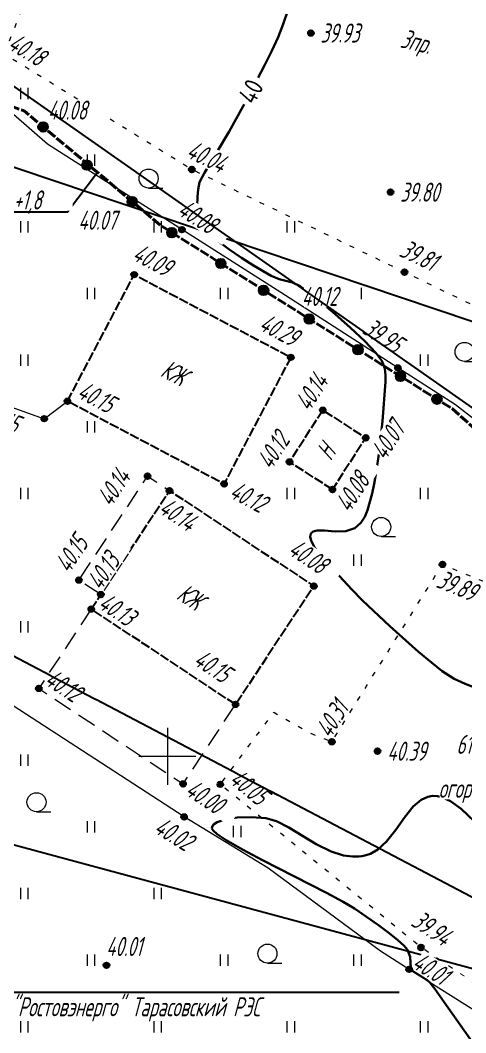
# Model space of a CAD drawing. Extents: x 2208637 to 2213412, y 575334 to 577367.
# Drawn here: x 2211142.3 to 2211165.7, y 576635.5 to 576688.6 of the extents above; entities that cross this region are included whole.
import ezdxf
from ezdxf.enums import TextEntityAlignment as Align

# ---------------------------------------------------------------- set-up
doc = ezdxf.new("R2010")
doc.units = 0
doc.header["$LTSCALE"] = 0.5
for name, pattern in [('2000_13', [1, 1, 0]), ('2000_16', [1, 1, 0]), ('2000_366_2', [1.5, 0.5, -1]), ('2000_49_1_2', [3, 2, -1]), ('500_121_1_2', [1, 1, 0]), ('500_49_2', [3, 2, -1])]:
    doc.linetypes.add(name, pattern=pattern)
doc.layers.get('0').update_dxf_attribs({"lineweight": 25})
for name, color, linetype, lineweight in [('ИИ_ГАЗОПРОВОДЫ', 150, 'Continuous', 25), ('ИИ_ГОРИЗОНТАЛИ_УТОЛЩ', 32, 'Continuous', 30), ('ИИ_ГРАНИЦЫ_ЗЕМЛЕПОЛЬЗОВАТЕЛЕЙ', 7, 'Continuous', 25), ('ИИ_КООРДИНАТНАЯ_СЕТКА', 3, 'Continuous', 25), ('ИИ_ЛЭП_НН', 7, 'Continuous', 25), ('ИИ_ОГРАДЫ', 7, 'Continuous', 25), ('ИИ_ОТМЕТКИ', 7, 'Continuous', 25), ('ИИ_СООРУЖЕНИЯ', 7, 'Continuous', 25), ('ИИ_ТРАССЫ_КЛС', 5, 'Continuous', 40), ('ИИ_УГОДЬЯ', 7, 'Continuous', 25)]:
    doc.layers.add(name, color=color, linetype=linetype, lineweight=lineweight)
doc.styles.add('D431', font='', dxfattribs={"height": 1})
doc.styles.add('GOST 2.304', font='cs_gost2304.shx', dxfattribs={"width": 0.8, "oblique": 15})
doc.styles.add('VNIPISIMPLEXCUR', font='simplex.shx', dxfattribs={"width": 0.8, "oblique": 15})
doc.styles.get('D431').set_extended_font_data('D431', italic=True)
doc.linetypes.add('2000_417_2', pattern='A,0,[3,Topography.shx,S=1,R=0,X=0,Y=0],-1.5', length=1.5)
doc.linetypes.add('2000_475_1', pattern='A,3,[1,Topography.shx,S=0.5,R=90,X=0,Y=0],0', length=3)
doc.linetypes.add('2000_485_1', pattern='A,34.5,[1,Topography.shx,S=1.5,R=120,X=0.5,Y=-0.87],-0.01,[1,Topography.shx,S=1.5,R=0,X=-0.25,Y=0.43],0,[3,Topography.shx,S=1,R=0,X=0.5,Y=0],-0.01,[1,Topography.shx,S=1.5,R=60,X=0.5,Y=-0.87],-1,34.5', length=70.02)

# ---------------------------------------------------------------- blocks, each defined once
blk = doc.blocks.new('500_12')
at = {"color": 0, "linetype": 'Continuous', "lineweight": -2, "flags": 128}
for points in [[(0, 3), (0, -3)], [(-3, 0), (3, 0)]]:
    blk.add_lwpolyline(points, dxfattribs=at)
at = {"color": 7, "linetype": 'Continuous', "lineweight": -2, "style": 'D431'}
blk.add_attdef('Вертикальная_подпись', (-0.5, 0.5), '', height=2, rotation=90, dxfattribs=at)
blk.add_attdef('Горизонтальная_подпись', (0.5, 0.5), '', height=2, dxfattribs=at)
blk = doc.blocks.new('500_401')
at = {"color": 0, "linetype": 'Continuous', "lineweight": -2}
for points in [[(-0.4, 0), (-0.4, 1.2)], [(0.4, 0), (0.4, 1.2)]]:
    blk.add_lwpolyline(points, dxfattribs=at)
blk = doc.blocks.new('500_379')
at = {"color": 0, "linetype": 'Continuous', "lineweight": -2}
blk.add_lwpolyline([(0, -1), (1.5, -1)], dxfattribs=at)
blk.add_circle((0, 0), 1, dxfattribs=at)
blk = doc.blocks.new('500_330_1')
at = {"linetype": 'Continuous', "lineweight": -2}
h = blk.add_hatch(color=0, dxfattribs=at)
h.dxf.hatch_style = 1
edge = h.paths.add_edge_path()
edge.add_arc((0, 0), 0.3, 0, 360)
at = {"color": 0, "linetype": 'Continuous', "lineweight": -2}
blk.add_circle((0, 0), 0.3, dxfattribs=at)
at = {"color": 0, "linetype": 'Continuous', "lineweight": -2, "style": 'GOST 2.304', "flags": 1}
for tag, p in [('Номер', (-1, -1)), ('Номер_рабочей_станции', (-1, -3.5))]:
    blk.add_attdef(tag, text='', height=2, dxfattribs=at).set_placement(p, align=Align.RIGHT)
at = {"color": 0, "linetype": 'Continuous', "lineweight": -2, "style": 'GOST 2.304'}
blk.add_attdef('Высота', (1, -1), '', height=2, dxfattribs=at)
at = {"color": 0, "linetype": 'Continuous', "lineweight": -2, "style": 'GOST 2.304', "flags": 1}
blk.add_attdef('Код', (0, -3.5), '', height=2, dxfattribs=at)
blk = doc.blocks.new('PDAACC8AA5F1D4CC7965AC19A064200')
at = {"color": 0, "linetype": '2000_485_1', "lineweight": -2, "flags": 128}
blk.add_lwpolyline([(2211141.47, 576685.5), (2211195.77, 576647.44), (2211184.63, 576632.8), (2211128.25, 576662.43), (2211132.55, 576668.69), (2211135.79, 576667.1), (2211138.69, 576671.18), (2211135.31, 576673.04)], close=True, dxfattribs=at)
at = {"color": 0, "lineweight": -2, "flags": 1}
for tag in ['Адрес (местоположение) участка', 'Дата постановки на учет', 'Тип объекта', 'Статус записи о ЗУ по справочнику', 'Кадастровый номер, обозначение, учетный номер объекта', 'Кадастровый номер квартала', 'Вид разрешенного использования по классификатору', 'Площадь, кв.м', 'Категория земель', 'Вид использования по документу', 'Кадастровая стоимость']:
    blk.add_attdef(tag, (0, 0), '', height=0.2, dxfattribs=at)
blk = doc.blocks.new('*U56')
at = {"color": 7, "true_color": 0xffffff}
blk.add_wipeout([(-1.52, 1.1), (1.62, 1.1), (1.62, -1.1), (-1.52, -1.1)], dxfattribs=at)
at = {"color": 0, "linetype": 'Continuous', "lineweight": -2, "style": 'GOST 2.304'}
blk.add_attdef('Высота', text='', height=2, dxfattribs=at).set_placement((0, 0), align=Align.MIDDLE_CENTER)
blk = doc.blocks.new('500_107_1_1')
at = {"linetype": 'Continuous', "lineweight": -2}
h = blk.add_hatch(color=0, dxfattribs=at)
h.dxf.hatch_style = 1
edge = h.paths.add_edge_path()
edge.add_arc((0, 0), 0.5, 0, 360)
at = {"color": 0, "linetype": 'Continuous', "lineweight": -2}
blk.add_circle((0, 0), 0.5, dxfattribs=at)
at = {"color": 0, "linetype": 'Continuous', "lineweight": -2, "style": 'VNIPISIMPLEXCUR', "oblique": 15, "width": 0.8}
for tag, p in [('Номер', (1, -0.5)), ('Тип', (1, -3)), ('Высота', (1, -5.5)), ('Пояснительная_надпись', (1, -8))]:
    blk.add_attdef(tag, p, '', height=2, dxfattribs=at)

msp = doc.modelspace()

# ---------------------------------------------------------------- linework, layer by layer
at = {"layer": 'ИИ_ГАЗОПРОВОДЫ', "color": 7, "linetype": '500_121_1_2', "lineweight": 40, "flags": 128}
msp.add_lwpolyline([(2211088.788, 576703.529), (2211142.478, 576683.886), (2211149.678, 576677.847), (2211164.965, 576668.244), (2211179.653, 576655.199)], dxfattribs=at)
at = {"layer": 'ИИ_ГАЗОПРОВОДЫ', "color": 7, "flags": 128}
msp.add_lwpolyline([(2211146.329, 576680.656), (2211144.755, 576678.566), (2211139.451, 576678.566)], dxfattribs=at)
at = {"layer": 'ИИ_ГОРИЗОНТАЛИ_УТОЛЩ', "elevation": 40, "flags": 128}
for points in [[(2211156.35, 576689.21), (2211156.09, 576688.445), (2211155.813, 576687.762), (2211155.485, 576687.039), (2211155.122, 576686.295), (2211153.983, 576684.136), (2211153.252, 576682.807), (2211151.951, 576680.626), (2211151.697, 576680.148), (2211151.622, 576679.758), (2211151.58, 576679.367), (2211151.573, 576678.878), (2211151.638, 576678.357), (2211151.818, 576677.87), (2211152.117, 576677.506), (2211152.61, 576677.079), (2211153.225, 576676.623), (2211153.888, 576676.174), (2211154.528, 576675.769), (2211155.451, 576675.23), (2211155.869, 576675.054), (2211156.57, 576674.871), (2211156.974, 576674.678), (2211157.384, 576674.384), (2211158.029, 576673.869), (2211158.808, 576673.212), (2211159.622, 576672.494), (2211160.37, 576671.793), (2211160.951, 576671.19), (2211161.266, 576670.765), (2211161.414, 576670.367), (2211161.464, 576670.015), (2211161.453, 576669.667), (2211161.29, 576667.596), (2211161.099, 576665.862), (2211160.984, 576665.018), (2211160.866, 576664.302), (2211160.751, 576663.8), (2211160.506, 576662.921), (2211160.367, 576662.57), (2211160.159, 576662.259), (2211159.839, 576661.974), (2211159.37, 576661.812), (2211158.808, 576661.81), (2211158.25, 576661.859), (2211157.871, 576661.863), (2211157.659, 576661.807), (2211157.564, 576661.73), (2211157.515, 576661.626), (2211157.504, 576661.516), (2211157.545, 576661.328), (2211157.69, 576661.041), (2211157.987, 576660.633), (2211158.376, 576660.182), (2211159.684, 576658.754), (2211160.255, 576658.181), (2211161.68, 576656.833), (2211163.189, 576655.487), (2211163.866, 576654.917), (2211164.434, 576654.469), (2211165.066, 576654.066), (2211165.643, 576653.798), (2211166.177, 576653.588)], [(2211166.129, 576646.579), (2211165.422, 576647.246), (2211164.861, 576647.647), (2211164.454, 576647.84), (2211164.194, 576647.906), (2211163.93, 576647.916), (2211163.67, 576647.871), (2211163.32, 576647.714), (2211162.909, 576647.369), (2211162.449, 576646.791), (2211162, 576646.143), (2211161.512, 576645.521), (2211161.059, 576645.11), (2211160.665, 576644.885), (2211160.371, 576644.787), (2211160.213, 576644.755), (2211160.052, 576644.736), (2211159.728, 576644.732), (2211159.243, 576644.8), (2211158.603, 576645.003), (2211157.822, 576645.383), (2211156.374, 576646.258), (2211155.734, 576646.595), (2211155.168, 576646.76), (2211154.413, 576646.802), (2211153.668, 576646.78), (2211153.019, 576646.684), (2211152.623, 576646.549), (2211152.427, 576646.412), (2211152.353, 576646.302), (2211152.34, 576646.203), (2211152.4, 576646.108), (2211152.614, 576645.92), (2211153.097, 576645.598), (2211153.951, 576645.106), (2211154.997, 576644.549), (2211158.349, 576642.835), (2211159.227, 576642.368), (2211159.83, 576642.011), (2211161.089, 576641.135), (2211161.641, 576640.723), (2211162.1, 576640.355), (2211162.436, 576640.055), (2211162.619, 576639.843), (2211162.744, 576639.47), (2211162.783, 576638.882), (2211163.138, 576638.649), (2211163.462, 576638.409), (2211163.781, 576638.128), (2211164.046, 576637.788), (2211164.544, 576637.094), (2211166.853, 576633.825)]]:
    msp.add_lwpolyline(points, dxfattribs=at)
at = {"layer": 'ИИ_ЛЭП_НН', "flags": 128}
msp.add_lwpolyline([(2211121.223, 576651.432), (2211129.831, 576637.621), (2211162.18, 576637.621)], dxfattribs=at)
at = {"layer": 'ИИ_ОГРАДЫ', "linetype": '2000_475_1', "lineweight": 20, "flags": 128}
for points in [[(2211138.52, 576685.54), (2211136.835, 576681.421), (2211135.95, 576678.85), (2211134.95, 576676.407), (2211134.03, 576674.312), (2211133.22, 576671.93), (2211135.217, 576671.195), (2211137.582, 576669.861), (2211143.534, 576667.726), (2211144.752, 576668.643)], [(2211178.072, 576658.428), (2211173.27, 576662.117), (2211165.127, 576668.448), (2211162.108, 576670.393), (2211155.968, 576674.348), (2211150.767, 576677.649), (2211146.799, 576680.168), (2211143.714, 576682.143), (2211141.919, 576683.7), (2211138.52, 576685.54)], [(2211168.27, 576635.303), (2211162.698, 576638.814), (2211161.188, 576639.766), (2211155.295, 576644.119), (2211150.881, 576646.82), (2211128.868, 576661.1)]]:
    msp.add_lwpolyline(points, dxfattribs=at)
at = {"layer": 'ИИ_СООРУЖЕНИЯ', "linetype": '2000_16', "flags": 128}
for points in [[(2211144.752, 576668.643), (2211148.258, 576675.287), (2211156.484, 576670.946), (2211152.978, 576664.302)], [(2211158.669, 576664.007), (2211156.415, 576665.457), (2211158.162, 576668.171), (2211160.416, 576666.72)]]:
    msp.add_lwpolyline(points, close=True, dxfattribs=at)
at = {"layer": 'ИИ_СООРУЖЕНИЯ', "color": 7, "linetype": '500_49_2', "lineweight": 20, "flags": 128}
msp.add_lwpolyline([(2211146.507, 576658.488), (2211145.355, 576659.25), (2211148.961, 576664.707), (2211150.114, 576663.945)], dxfattribs=at)
at = {"layer": 'ИИ_СООРУЖЕНИЯ', "linetype": '2000_13', "flags": 128}
msp.add_lwpolyline([(2211146.006, 576657.729), (2211146.507, 576658.488), (2211150.114, 576663.945), (2211157.692, 576658.937), (2211153.583, 576652.721)], close=True, dxfattribs=at)
at = {"layer": 'ИИ_СООРУЖЕНИЯ', "color": 7, "linetype": '2000_49_1_2', "lineweight": 20, "flags": 128}
msp.add_lwpolyline([(2211146.006, 576657.729), (2211143.251, 576653.562), (2211150.829, 576648.553), (2211153.583, 576652.721)], dxfattribs=at)
at = {"layer": 'ИИ_ТРАССЫ_КЛС', "lineweight": 25, "flags": 128}
for points in [[(2211133.094, 576683.909), (2211195.159, 576663.034), (2211203.578, 576663.034)], [(2211122.54, 576650.585), (2211202.231, 576629.094), (2211212.207, 576629.094)]]:
    msp.add_lwpolyline(points, dxfattribs=at)
at = {"layer": 'ИИ_УГОДЬЯ', "linetype": '2000_366_2', "lineweight": 20, "flags": 128}
msp.add_lwpolyline([(2211141.424, 576686.871), (2211144.867, 576695.33), (2211154.638, 576707.694), (2211161.105, 576701.698), (2211167.572, 576695.702), (2211174.97, 576690.775), (2211182.368, 576685.848), (2211179.482, 576679.507), (2211178.455, 576677.845), (2211173.62, 576670.025), (2211162.453, 576675.417), (2211151.287, 576680.808)], close=True, dxfattribs=at)
msp.add_lwpolyline([(2211168.708, 576636.358), (2211163.319, 576639.962), (2211152.781, 576648.527), (2211155.595, 576652.313), (2211157.49, 576651.223), (2211158.638, 576650.764), (2211164.442, 576660.074), (2211168.634, 576658.353), (2211173.372, 576655.226), (2211175.863, 576653.582)], dxfattribs=at)

# ---------------------------------------------------------------- block references
at = {"layer": 'ИИ_ГАЗОПРОВОДЫ', "color": 7, "xscale": 0.4999999999999999, "yscale": 0.4999999999999999, "zscale": 0.4999999999999999}
for p in [(2211143.473, 576683.041, 40.076), (2211145.78, 576681.041, 40.061), (2211148.151, 576679.118, 40.067), (2211150.234, 576677.492, 40.08), (2211152.808, 576675.875, 40.105), (2211155.056, 576674.463, 40.087), (2211157.45, 576672.959, 40.115), (2211160.011, 576671.35, 40.073), (2211162.242, 576669.949, 39.946), (2211164.157, 576668.746, 39.922)]:
    msp.add_blockref('500_107_1_1', p, dxfattribs=at)
at = {"layer": 'ИИ_КООРДИНАТНАЯ_СЕТКА', "color": 3, "lineweight": 20, "xscale": 0.5, "yscale": 0.5, "zscale": 0.5}
msp.add_blockref('500_12', (2211150, 576650), dxfattribs=at)
at = {"layer": 'ИИ_УГОДЬЯ', "lineweight": 20, "xscale": 0.5, "yscale": 0.5, "zscale": 0.5}
for name, p in [('500_401', (2211142.5, 576684.5)), ('500_401', (2211146, 576681)), ('500_379', (2211149.016, 576680.333)), ('500_401', (2211142.5, 576677.5)), ('500_401', (2211149.5, 576677.5)), ('500_401', (2211156.5, 576677.5)), ('500_401', (2211146, 576674)), ('500_401', (2211153, 576674)), ('500_401', (2211160, 576674)), ('500_379', (2211165.61, 576671.233)), ('500_401', (2211142.5, 576670.5)), ('500_401', (2211163.5, 576670.5)), ('500_401', (2211146, 576667)), ('500_401', (2211142.5, 576663.5)), ('500_401', (2211156.5, 576663.5)), ('500_401', (2211163.5, 576663.5)), ('500_379', (2211161.229, 576662.039)), ('500_401', (2211160, 576660)), ('500_401', (2211142.5, 576656.5)), ('500_401', (2211142.5, 576649.5)), ('500_379', (2211143.129, 576647.59)), ('500_401', (2211146, 576646)), ('500_401', (2211153.679, 576645.753)), ('500_401', (2211142.5, 576642.5)), ('500_401', (2211149.5, 576642.5)), ('500_379', (2211155.257, 576639.64)), ('500_401', (2211146, 576639)), ('500_401', (2211153, 576639)), ('500_401', (2211160, 576639)), ('500_401', (2211142.5, 576635.5)), ('500_401', (2211149.5, 576635.5)), ('500_401', (2211156.5, 576635.5)), ('500_401', (2211163.5, 576635.5))]:
    msp.add_blockref(name, p, dxfattribs=at)

# ---------------------------------------------------------------- next in the draw order: wipeouts: each hides what was drawn before it
at = {"lineweight": 0}
for points, layer in [([(2211139.465, 576678.639), (2211145.025, 576678.639), (2211145.025, 576679.779), (2211139.465, 576679.779)], 'ИИ_ГАЗОПРОВОДЫ'), ([(2211154.564, 576684.017), (2211155.224, 576685.268), (2211154.216, 576685.8), (2211153.556, 576684.549)], 'ИИ_ГОРИЗОНТАЛИ_УТОЛЩ'), ([(2211165.227, 576650.057), (2211173.235, 576650.057), (2211173.235, 576651.254), (2211165.227, 576651.254)], 'ИИ_ГРАНИЦЫ_ЗЕМЛЕПОЛЬЗОВАТЕЛЕЙ'), ([(2211162.212, 576687.151), (2211164.092, 576686.704), (2211164.357, 576687.813), (2211162.476, 576688.26)], 'ИИ_ЛЭП_НН'), ([(2211129.621, 576636.278), (2211162.249, 576636.278), (2211162.249, 576637.47), (2211129.621, 576637.47)], 'ИИ_ЛЭП_НН'), ([(2211158.09, 576687.402), (2211160.898, 576687.402), (2211160.898, 576688.542), (2211158.09, 576688.542)], 'ИИ_ОТМЕТКИ'), ([(2211141.615, 576687.064), (2211143.848, 576685.692), (2211144.445, 576686.663), (2211142.212, 576688.035)], 'ИИ_ОТМЕТКИ'), ([(2211143.842, 576683.356), (2211146.643, 576683.356), (2211146.643, 576684.496), (2211143.842, 576684.496)], 'ИИ_ОТМЕТКИ'), ([(2211151.001, 576681.367), (2211153.396, 576680.21), (2211153.892, 576681.237), (2211151.497, 576682.393)], 'ИИ_ОТМЕТКИ'), ([(2211162.271, 576679.049), (2211165.079, 576679.049), (2211165.079, 576680.189), (2211162.271, 576680.189)], 'ИИ_ОТМЕТКИ'), ([(2211145.436, 576677.574), (2211148.257, 576677.574), (2211148.257, 576678.714), (2211145.436, 576678.714)], 'ИИ_ОТМЕТКИ'), ([(2211162.132, 576676.198), (2211164.517, 576675.046), (2211165.012, 576676.073), (2211162.628, 576677.224)], 'ИИ_ОТМЕТКИ'), ([(2211148.16, 576675.981), (2211150.638, 576674.674), (2211151.17, 576675.682), (2211148.692, 576676.989)], 'ИИ_ОТМЕТКИ'), ([(2211157.173, 576673.577), (2211159.818, 576673.577), (2211159.818, 576674.794), (2211157.173, 576674.794)], 'ИИ_ОТМЕТКИ'), ([(2211160.192, 576672.152), (2211162.552, 576670.632), (2211163.17, 576671.59), (2211160.809, 576673.111)], 'ИИ_ОТМЕТКИ'), ([(2211145.258, 576668.751), (2211147.576, 576667.528), (2211148.108, 576668.536), (2211145.79, 576669.76)], 'ИИ_ОТМЕТКИ'), ([(2211140.279, 576667.463), (2211142.746, 576666.578), (2211143.131, 576667.651), (2211140.664, 576668.536)], 'ИИ_ОТМЕТКИ'), ([(2211161.572, 576665.546), (2211163.099, 576667.918), (2211162.14, 576668.535), (2211160.613, 576666.163)], 'ИИ_ОТМЕТКИ'), ([(2211155.582, 576665.054), (2211157.014, 576667.277), (2211155.99, 576667.936), (2211154.558, 576665.713)], 'ИИ_ОТМЕТКИ'), ([(2211147.177, 576663.1), (2211148.544, 576665.169), (2211147.593, 576665.797), (2211146.226, 576663.729)], 'ИИ_ОТМЕТКИ'), ([(2211153.257, 576663.51), (2211155.596, 576662.276), (2211156.164, 576663.352), (2211153.826, 576664.587)], 'ИИ_ОТМЕТКИ'), ([(2211149.531, 576662.7), (2211151.6, 576661.333), (2211152.228, 576662.284), (2211150.159, 576663.651)], 'ИИ_ОТМЕТКИ'), ([(2211146.643, 576658.71), (2211148.089, 576660.897), (2211147.137, 576661.526), (2211145.692, 576659.339)], 'ИИ_ОТМЕТКИ'), ([(2211156.332, 576660.527), (2211158.669, 576658.983), (2211159.297, 576659.934), (2211156.961, 576661.478)], 'ИИ_ОТМЕТКИ'), ([(2211164.077, 576658.816), (2211166.675, 576657.75), (2211167.108, 576658.805), (2211164.51, 576659.871)], 'ИИ_ОТМЕТКИ'), ([(2211151.36, 576654.733), (2211153.547, 576653.287), (2211154.176, 576654.239), (2211151.989, 576655.684)], 'ИИ_ОТМЕТКИ'), ([(2211143.541, 576653.701), (2211145.747, 576652.243), (2211146.419, 576653.259), (2211144.213, 576654.717)], 'ИИ_ОТМЕТКИ'), ([(2211158.683, 576650.955), (2211160.08, 576653.196), (2211159.112, 576653.799), (2211157.715, 576651.558)], 'ИИ_ОТМЕТКИ'), ([(2211161.657, 576649.7), (2211164.458, 576649.7), (2211164.458, 576650.84), (2211161.657, 576650.84)], 'ИИ_ОТМЕТКИ'), ([(2211150.924, 576647.902), (2211153.26, 576646.358), (2211153.889, 576647.309), (2211151.552, 576648.853)], 'ИИ_ОТМЕТКИ'), ([(2211162.739, 576641.063), (2211164.956, 576639.581), (2211165.59, 576640.528), (2211163.373, 576642.011)], 'ИИ_ОТМЕТКИ'), ([(2211146.9, 576639.447), (2211149.541, 576639.447), (2211149.541, 576640.587), (2211146.9, 576640.587)], 'ИИ_ОТМЕТКИ'), ([(2211149.589, 576669.903), (2211151.082, 576669.115), (2211151.614, 576670.123), (2211150.121, 576670.911)], 'ИИ_СООРУЖЕНИЯ'), ([(2211158.672, 576665.473), (2211159.131, 576666.186), (2211158.173, 576666.803), (2211157.714, 576666.09)], 'ИИ_СООРУЖЕНИЯ'), ([(2211150.423, 576658.216), (2211151.831, 576657.285), (2211152.46, 576658.236), (2211151.051, 576659.167)], 'ИИ_СООРУЖЕНИЯ'), ([(2211164.296, 576647.749), (2211167.977, 576647.749), (2211167.977, 576648.92), (2211164.296, 576648.92)], 'ИИ_УГОДЬЯ')]:
    msp.add_wipeout(points, dxfattribs=at).dxf.layer = layer

# ---------------------------------------------------------------- next in the draw order: block references
at = {"layer": 'ИИ_ОТМЕТКИ'}
ref = msp.add_blockref('500_330_1', (2211157.54, 576687.972, 39.929), dxfattribs=dict(at, xscale=0.5, yscale=0.5, zscale=0.5))
ref.add_attrib('Высота', '39.93', (2211158.04, 576687.472, -26.619), dxfattribs={"layer": '0', "color": 0, "linetype": 'Continuous', "lineweight": -2, "height": 1, "style": 'GOST 2.304', "oblique": 15, "width": 0.8})
ref = msp.add_blockref('500_330_1', (2211141.424, 576686.871, 40.178), dxfattribs=dict(at, xscale=0.5, yscale=0.5, zscale=0.5, rotation=328.4213862183421))
ref.add_attrib('Высота', '40.18', (2211141.552, 576687.185), dxfattribs={"layer": '0', "color": 0, "linetype": 'Continuous', "lineweight": -2, "height": 1, "rotation": 328.4214, "style": 'GOST 2.304', "oblique": 15, "width": 0.8})
ref = msp.add_blockref('500_330_1', (2211143.473, 576683.041, 40.076), dxfattribs=dict(at, xscale=0.5, yscale=0.5, zscale=0.5))
ref.add_attrib('Высота', '40.08', (2211143.725, 576683.426), dxfattribs={"layer": '0', "color": 0, "linetype": 'Continuous', "lineweight": -2, "height": 1, "style": 'GOST 2.304', "oblique": 15, "width": 0.8})
ref = msp.add_blockref('500_330_1', (2211151.287, 576680.808, 40.043), dxfattribs=dict(at, xscale=0.5, yscale=0.5, zscale=0.5, rotation=334.2261582919085))
ref.add_attrib('Высота', '40.04', (2211150.926, 576681.481), dxfattribs={"layer": '0', "color": 0, "linetype": 'Continuous', "lineweight": -2, "height": 1, "rotation": 334.2262, "style": 'GOST 2.304', "oblique": 15, "width": 0.8})
ref = msp.add_blockref('500_330_1', (2211161.721, 576679.619, 39.804), dxfattribs=dict(at, xscale=0.5, yscale=0.5, zscale=0.5))
ref.add_attrib('Высота', '39.80', (2211162.221, 576679.119, -26.536), dxfattribs={"layer": '0', "color": 0, "linetype": 'Continuous', "lineweight": -2, "height": 1, "style": 'GOST 2.304', "oblique": 15, "width": 0.8})
ref = msp.add_blockref('500_330_1', (2211148.151, 576679.118, 40.067), dxfattribs=dict(at, xscale=0.5, yscale=0.5, zscale=0.5))
ref.add_attrib('Высота', '40.07', (2211145.319, 576677.644), dxfattribs={"layer": '0', "color": 0, "linetype": 'Continuous', "lineweight": -2, "height": 1, "style": 'GOST 2.304', "oblique": 15, "width": 0.8})
ref = msp.add_blockref('500_330_1', (2211162.453, 576675.417, 39.809), dxfattribs=dict(at, xscale=0.5, yscale=0.5, zscale=0.5, rotation=334.2261582919085))
ref.add_attrib('Высота', '39.81', (2211162.118, 576676.283), dxfattribs={"layer": '0', "color": 0, "linetype": 'Continuous', "lineweight": -2, "height": 1, "rotation": 334.2262, "style": 'GOST 2.304', "oblique": 15, "width": 0.8})
ref = msp.add_blockref('500_330_1', (2211162.108, 576670.393, 39.949), dxfattribs=dict(at, xscale=0.5, yscale=0.5, zscale=0.5, rotation=327.2114257528598))
ref.add_attrib('Высота', '39.95', (2211160.188, 576672.238), dxfattribs={"layer": '0', "color": 0, "linetype": 'Continuous', "lineweight": -2, "height": 1, "rotation": 327.2114, "style": 'GOST 2.304', "oblique": 15, "width": 0.8})
ref = msp.add_blockref('500_330_1', (2211144.752, 576668.643, 40.146), dxfattribs=dict(at, xscale=0.5, yscale=0.5, zscale=0.5, rotation=332.179719233168))
ref.add_attrib('Высота', '40.15', (2211145.188, 576668.868), dxfattribs={"layer": '0', "color": 0, "linetype": 'Continuous', "lineweight": -2, "height": 1, "rotation": 332.1797, "style": 'GOST 2.304', "oblique": 15, "width": 0.8})
ref = msp.add_blockref('500_330_1', (2211143.534, 576667.726, 40.146), dxfattribs=dict(at, xscale=0.5, yscale=0.5, zscale=0.5, rotation=340.266715138185))
ref.add_attrib('Высота', '40.15', (2211140.192, 576667.568), dxfattribs={"layer": '0', "color": 0, "linetype": 'Continuous', "lineweight": -2, "height": 1, "rotation": 340.2667, "style": 'GOST 2.304', "oblique": 15, "width": 0.8})
ref = msp.add_blockref('500_330_1', (2211156.415, 576665.457, 40.117), dxfattribs=dict(at, xscale=0.5, yscale=0.5, zscale=0.5, rotation=57.22607165756488))
ref.add_attrib('Высота', '40.12', (2211155.46, 576664.993), dxfattribs={"layer": '0', "color": 0, "linetype": 'Continuous', "lineweight": -2, "height": 1, "rotation": 57.2261, "style": 'GOST 2.304', "oblique": 15, "width": 0.8})
ref = msp.add_blockref('500_330_1', (2211148.961, 576664.707, 40.139), dxfattribs=dict(at, xscale=0.5, yscale=0.5, zscale=0.5, rotation=56.53899268277416))
ref.add_attrib('Высота', '40.14', (2211147.054, 576663.041), dxfattribs={"layer": '0', "color": 0, "linetype": 'Continuous', "lineweight": -2, "height": 1, "rotation": 56.539, "style": 'GOST 2.304', "oblique": 15, "width": 0.8})
ref = msp.add_blockref('500_330_1', (2211152.978, 576664.302, 40.123), dxfattribs=dict(at, xscale=0.5, yscale=0.5, zscale=0.5, rotation=332.179719233168))
ref.add_attrib('Высота', '40.12', (2211153.187, 576663.626, -26.749), dxfattribs={"layer": '0', "color": 0, "linetype": 'Continuous', "lineweight": -2, "height": 1, "rotation": 332.1797, "style": 'GOST 2.304', "oblique": 15, "width": 0.8})
ref = msp.add_blockref('500_330_1', (2211150.114, 576663.945, 40.136), dxfattribs=dict(at, xscale=0.4999999999999998, yscale=0.4999999999999998, zscale=0.4999999999999998, rotation=326.5389926945687))
ref.add_attrib('Высота', '40.14', (2211149.472, 576662.823), dxfattribs={"layer": '0', "color": 0, "linetype": 'Continuous', "lineweight": -2, "height": 1, "rotation": 326.539, "style": 'GOST 2.304', "oblique": 15, "width": 0.8})
ref = msp.add_blockref('500_330_1', (2211157.692, 576658.937, 40.08), dxfattribs=dict(at, xscale=0.4999999999999998, yscale=0.4999999999999998, zscale=0.4999999999999998, rotation=326.5389926945687))
ref.add_attrib('Высота', '40.08', (2211156.273, 576660.65), dxfattribs={"layer": '0', "color": 0, "linetype": 'Continuous', "lineweight": -2, "height": 1, "rotation": 326.539, "style": 'GOST 2.304', "oblique": 15, "width": 0.8})
ref = msp.add_blockref('500_330_1', (2211164.442, 576660.074, 39.895), dxfattribs=dict(at, xscale=0.5, yscale=0.5, zscale=0.5, rotation=337.679314974385))
ref.add_attrib('Высота', '39.89', (2211164.057, 576658.9), dxfattribs={"layer": '0', "color": 0, "linetype": 'Continuous', "lineweight": -2, "height": 1, "rotation": 337.6793, "style": 'GOST 2.304', "oblique": 15, "width": 0.8})
ref = msp.add_blockref('500_330_1', (2211153.583, 576652.721, 40.146), dxfattribs=dict(at, xscale=0.4999999999999998, yscale=0.4999999999999998, zscale=0.4999999999999998, rotation=326.5389926945687))
ref.add_attrib('Высота', '40.15', (2211151.301, 576654.856), dxfattribs={"layer": '0', "color": 0, "linetype": 'Continuous', "lineweight": -2, "height": 1, "rotation": 326.539, "style": 'GOST 2.304', "oblique": 15, "width": 0.8})
ref = msp.add_blockref('500_330_1', (2211143.251, 576653.562, 40.124), dxfattribs=dict(at, xscale=0.4999999999999998, yscale=0.4999999999999998, zscale=0.4999999999999998, rotation=326.5389926972375))
ref.add_attrib('Высота', '40.12', (2211143.482, 576653.824), dxfattribs={"layer": '0', "color": 0, "linetype": 'Continuous', "lineweight": -2, "height": 1, "rotation": 326.539, "style": 'GOST 2.304', "oblique": 15, "width": 0.8})
ref = msp.add_blockref('500_330_1', (2211158.638, 576650.764, 40.309), dxfattribs=dict(at, xscale=0.5, yscale=0.5, zscale=0.5, rotation=58.06004329826749))
ref.add_attrib('Высота', '40.31', (2211158.561, 576650.893, 40.309), dxfattribs={"layer": '0', "color": 0, "linetype": 'Continuous', "lineweight": -2, "height": 1, "rotation": 58.06, "style": 'GOST 2.304', "oblique": 15, "width": 0.8})
ref = msp.add_blockref('500_330_1', (2211161.04, 576650.27, 40.39), dxfattribs=dict(at, xscale=0.5, yscale=0.5, zscale=0.5))
ref.add_attrib('Высота', '40.39', (2211161.54, 576649.77, 40.39), dxfattribs={"layer": '0', "color": 0, "linetype": 'Continuous', "lineweight": -2, "height": 1, "style": 'GOST 2.304', "oblique": 15, "width": 0.8})
ref = msp.add_blockref('500_330_1', (2211146.805, 576639.027, 40.013), dxfattribs=dict(at, xscale=0.5, yscale=0.5, zscale=0.5))
ref.add_attrib('Высота', '40.01', (2211146.783, 576639.517), dxfattribs={"layer": '0', "color": 0, "linetype": 'Continuous', "lineweight": -2, "height": 1, "style": 'GOST 2.304', "oblique": 15, "width": 0.8})

# ---------------------------------------------------------------- next in the draw order: texts
at = {"layer": 'ИИ_ГАЗОПРОВОДЫ', "color": 7, "style": 'GOST 2.304', "oblique": 15, "width": 0.8}
msp.add_text('ст.40, +1,8', height=1, dxfattribs=at).set_placement((2211139.407, 576678.709))
at = {"layer": 'ИИ_ЛЭП_НН', "ltscale": 0.5, "style": 'GOST 2.304', "oblique": 15, "width": 0.8}
msp.add_text('3пр.', height=1, rotation=346.6051, dxfattribs=at).set_placement((2211162.179, 576687.231))
at = {"layer": 'ИИ_ЛЭП_НН', "color": 7, "style": 'GOST 2.304', "oblique": 15, "width": 0.8}
msp.add_text('Филиал ПАО "Россети Юг" - "Ростовэнерго" Тарасовский РЭС', height=1, dxfattribs=at).set_placement((2211129.491, 576636.348))
at = {"layer": 'ИИ_СООРУЖЕНИЯ', "ltscale": 0.5, "style": 'GOST 2.304', "oblique": 15, "width": 0.8}
for rotation, p in [(332.1797, (2211149.577, 576669.988, -88.25)), (326.539, (2211150.42, 576658.302, -88.25))]:
    msp.add_text('КЖ', height=1, rotation=rotation, dxfattribs=at).set_placement(p)
at = {"layer": 'ИИ_УГОДЬЯ', "linetype": '2000_417_2', "lineweight": 20, "ltscale": 0.5, "style": 'GOST 2.304', "oblique": 15, "width": 0.8}
msp.add_text('огород', height=1, dxfattribs=at).set_placement((2211164.246, 576647.819, -88.25))

# ---------------------------------------------------------------- next in the draw order: wipeouts: each hides what was drawn before it
at = {"lineweight": 0}
for points in [[(2211150.519, 576678.346), (2211152.884, 576676.845), (2211153.495, 576677.808), (2211151.13, 576679.309)], [(2211157.579, 576668.107), (2211158.921, 576670.192), (2211157.963, 576670.81), (2211156.62, 576668.724)], [(2211159.694, 576662.798), (2211161.21, 576665.153), (2211160.252, 576665.77), (2211158.736, 576663.415)], [(2211144.967, 576659.616), (2211146.412, 576661.803), (2211145.461, 576662.431), (2211144.016, 576660.245)], [(2211146.354, 576657.699), (2211148.541, 576656.254), (2211149.169, 576657.205), (2211146.983, 576658.65)], [(2211153.231, 576648.519), (2211155.405, 576646.753), (2211156.124, 576647.638), (2211153.95, 576649.404)], [(2211149.283, 576645.907), (2211151.692, 576644.433), (2211152.328, 576645.471), (2211149.919, 576646.945)], [(2211162.841, 576638.819), (2211165.075, 576637.411), (2211165.683, 576638.375), (2211163.448, 576639.784)]]:
    msp.add_wipeout(points, dxfattribs=at).dxf.layer = 'ИИ_ОТМЕТКИ'

# ---------------------------------------------------------------- next in the draw order: block references
at = {"layer": 'ИИ_ОТМЕТКИ'}
ref = msp.add_blockref('500_330_1', (2211150.767, 576677.649, 40.081), dxfattribs=dict(at, xscale=0.5, yscale=0.5, zscale=0.5, rotation=327.5950811247091))
ref.add_attrib('Высота', '40.08', (2211150.458, 576678.468), dxfattribs={"layer": '0', "color": 0, "linetype": 'Continuous', "lineweight": -2, "height": 1, "rotation": 327.5951, "style": 'GOST 2.304', "oblique": 15, "width": 0.8})
ref = msp.add_blockref('500_330_1', (2211148.258, 576675.287, 40.086), dxfattribs=dict(at, xscale=0.5, yscale=0.5, zscale=0.5, rotation=332.179719233168))
ref.add_attrib('Высота', '40.09', (2211148.09, 576676.098), dxfattribs={"layer": '0', "color": 0, "linetype": 'Continuous', "lineweight": -2, "height": 1, "rotation": 332.1797, "style": 'GOST 2.304', "oblique": 15, "width": 0.8})
ref = msp.add_blockref('500_330_1', (2211158.162, 576668.171, 40.142), dxfattribs=dict(at, xscale=0.5, yscale=0.5, zscale=0.5, rotation=57.22607165756488))
ref.add_attrib('Высота', '40.14', (2211157.456, 576668.047), dxfattribs={"layer": '0', "color": 0, "linetype": 'Continuous', "lineweight": -2, "height": 1, "rotation": 57.2261, "style": 'GOST 2.304', "oblique": 15, "width": 0.8})
ref = msp.add_blockref('500_330_1', (2211160.416, 576666.72, 40.069), dxfattribs=dict(at, xscale=0.5, yscale=0.5, zscale=0.5, rotation=57.22607165756488))
ref.add_attrib('Высота', '40.07', (2211161.449, 576665.486), dxfattribs={"layer": '0', "color": 0, "linetype": 'Continuous', "lineweight": -2, "height": 1, "rotation": 57.2261, "style": 'GOST 2.304', "oblique": 15, "width": 0.8})
ref = msp.add_blockref('500_330_1', (2211158.669, 576664.007, 40.084), dxfattribs=dict(at, xscale=0.5, yscale=0.5, zscale=0.5, rotation=57.22607165756488))
ref.add_attrib('Высота', '40.08', (2211159.572, 576662.737), dxfattribs={"layer": '0', "color": 0, "linetype": 'Continuous', "lineweight": -2, "height": 1, "rotation": 57.2261, "style": 'GOST 2.304', "oblique": 15, "width": 0.8})
ref = msp.add_blockref('500_330_1', (2211145.355, 576659.25, 40.148), dxfattribs=dict(at, xscale=0.5, yscale=0.5, zscale=0.5, rotation=56.53899268277416))
ref.add_attrib('Высота', '40.15', (2211144.844, 576659.557), dxfattribs={"layer": '0', "color": 0, "linetype": 'Continuous', "lineweight": -2, "height": 1, "rotation": 56.539, "style": 'GOST 2.304', "oblique": 15, "width": 0.8})
ref = msp.add_blockref('500_330_1', (2211146.507, 576658.488, 40.13), dxfattribs=dict(at, xscale=0.5, yscale=0.5, zscale=0.5, rotation=56.53899268777172))
ref.add_attrib('Высота', '40.13', (2211146.52, 576658.651), dxfattribs={"layer": '0', "color": 0, "linetype": 'Continuous', "lineweight": -2, "height": 1, "rotation": 56.539, "style": 'GOST 2.304', "oblique": 15, "width": 0.8})
ref = msp.add_blockref('500_330_1', (2211146.006, 576657.729, 40.129), dxfattribs=dict(at, xscale=0.4999999999999998, yscale=0.4999999999999998, zscale=0.4999999999999998, rotation=326.5389926945687))
ref.add_attrib('Высота', '40.13', (2211146.295, 576657.822), dxfattribs={"layer": '0', "color": 0, "linetype": 'Continuous', "lineweight": -2, "height": 1, "rotation": 326.539, "style": 'GOST 2.304', "oblique": 15, "width": 0.8})
ref = msp.add_blockref('500_330_1', (2211152.781, 576648.527, 40.055), dxfattribs=dict(at, xscale=0.5, yscale=0.5, zscale=0.5, rotation=320.9000312980331))
ref.add_attrib('Высота', '40.05', (2211153.185, 576648.647), dxfattribs={"layer": '0', "color": 0, "linetype": 'Continuous', "lineweight": -2, "height": 1, "rotation": 320.9, "style": 'GOST 2.304', "oblique": 15, "width": 0.8})
ref = msp.add_blockref('500_330_1', (2211150.829, 576648.553, 40.005), dxfattribs=dict(at, xscale=0.4999999999999998, yscale=0.4999999999999998, zscale=0.4999999999999998, rotation=326.5389926972375))
ref.add_attrib('Высота', '40.00', (2211150.865, 576648.025), dxfattribs={"layer": '0', "color": 0, "linetype": 'Continuous', "lineweight": -2, "height": 1, "rotation": 326.539, "style": 'GOST 2.304', "oblique": 15, "width": 0.8})
ref = msp.add_blockref('500_330_1', (2211150.881, 576646.82, 40.021), dxfattribs=dict(at, xscale=0.5, yscale=0.5, zscale=0.5, rotation=328.5274550317264))
ref.add_attrib('Высота', '40.02', (2211149.22, 576646.028), dxfattribs={"layer": '0', "color": 0, "linetype": 'Continuous', "lineweight": -2, "height": 1, "rotation": 328.5275, "style": 'GOST 2.304', "oblique": 15, "width": 0.8})
ref = msp.add_blockref('500_330_1', (2211163.319, 576639.962, 39.944), dxfattribs=dict(at, xscale=0.4999999999999998, yscale=0.4999999999999998, zscale=0.4999999999999998, rotation=326.2269683749611))
ref.add_attrib('Высота', '39.94', (2211162.737, 576641.149), dxfattribs={"layer": '0', "color": 0, "linetype": 'Continuous', "lineweight": -2, "height": 1, "rotation": 326.227, "style": 'GOST 2.304', "oblique": 15, "width": 0.8})
ref = msp.add_blockref('500_330_1', (2211162.698, 576638.814, 40.007), dxfattribs=dict(at, xscale=0.4999999999999998, yscale=0.4999999999999998, zscale=0.4999999999999998, rotation=327.7787527975875))
ref.add_attrib('Высота', '40.01', (2211162.779, 576638.941, 40.007), dxfattribs={"layer": '0', "color": 0, "linetype": 'Continuous', "lineweight": -2, "height": 1, "rotation": 327.7788, "style": 'GOST 2.304', "oblique": 15, "width": 0.8})

# ---------------------------------------------------------------- next in the draw order: texts
at = {"layer": 'ИИ_СООРУЖЕНИЯ', "ltscale": 0.5, "style": 'GOST 2.304', "oblique": 15, "width": 0.8}
msp.add_text('Н', height=1, rotation=57.2261, dxfattribs=at).set_placement((2211158.586, 576665.469, -88.25))

# ---------------------------------------------------------------- next in the draw order: wipeouts: each hides what was drawn before it
at = {"lineweight": 0}
msp.add_wipeout([(2211154.814, 576672.307), (2211157.291, 576671), (2211157.859, 576672.077), (2211155.382, 576673.384)], dxfattribs=at).dxf.layer = 'ИИ_ОТМЕТКИ'

# ---------------------------------------------------------------- next in the draw order: block references
at = {"layer": 'ИИ_ГРАНИЦЫ_ЗЕМЛЕПОЛЬЗОВАТЕЛЕЙ'}
ref = msp.add_blockref('PDAACC8AA5F1D4CC7965AC19A064200', (0, 0), dxfattribs=at)
ref.add_attrib('Кадастровый номер, обозначение, учетный номер объекта', '61:37:0100101:87', (2211165.177, 576650.127), dxfattribs={"layer": '0', "color": 0, "lineweight": -2, "height": 1, "style": 'GOST 2.304', "oblique": 15, "width": 0.8})
at = {"layer": 'ИИ_ОТМЕТКИ'}
ref = msp.add_blockref('500_330_1', (2211157.45, 576672.959, 40.115), dxfattribs=dict(at, xscale=0.5, yscale=0.5, zscale=0.5))
ref.add_attrib('Высота', '40.12', (2211157.056, 576673.647), dxfattribs={"layer": '0', "color": 0, "linetype": 'Continuous', "lineweight": -2, "height": 1, "style": 'GOST 2.304', "oblique": 15, "width": 0.8})
ref = msp.add_blockref('500_330_1', (2211156.484, 576670.946, 40.291), dxfattribs=dict(at, xscale=0.5, yscale=0.5, zscale=0.5, rotation=332.179719233168))
ref.add_attrib('Высота', '40.29', (2211154.743, 576672.424), dxfattribs={"layer": '0', "color": 0, "linetype": 'Continuous', "lineweight": -2, "height": 1, "rotation": 332.1797, "style": 'GOST 2.304', "oblique": 15, "width": 0.8})

# ---------------------------------------------------------------- next in the draw order: block references
at = {"layer": 'ИИ_ГОРИЗОНТАЛИ_УТОЛЩ', "color": 32, "lineweight": 20, "xscale": 0.4999999999999999, "yscale": 0.4999999999999999, "zscale": 0.4999999999999999, "rotation": 62.19119395675369}
msp.add_blockref('*U56', (2211154.39, 576684.908, 40), dxfattribs=at).add_auto_attribs({'Высота': '40'})

doc.saveas('drawing.dxf')
